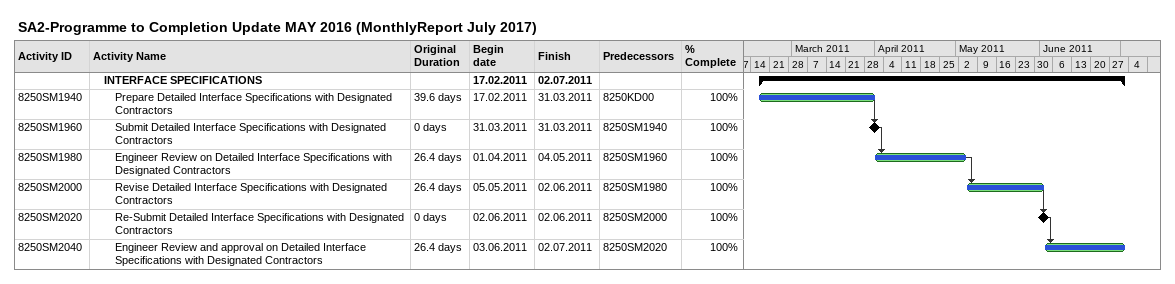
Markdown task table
SA2-Programme to Completion Update MAY 2016 (MonthlyReport July 2017)

| ID | Level | Task | Original duration | Start | Finish | Predecessors | % complete |
|---|---|---|---|---|---|---|---|
|  | 2 | **INTERFACE SPECIFICATIONS** |  | 2011-02-17 | 2011-07-02 |  |  |
| 8250SM1940 | 3 | Prepare Detailed Interface Specifications with Designated Contractors | 39.6d | 2011-02-17 | 2011-03-31 | 8250KD00 | 100 |
| 8250SM1960 | 3 | Submit Detailed Interface Specifications with Designated Contractors | 0d | 2011-03-31 | 2011-03-31 | 8250SM1940 | 100 |
| 8250SM1980 | 3 | Engineer Review on Detailed Interface Specifications with Designated Contractors | 26.4d | 2011-04-01 | 2011-05-04 | 8250SM1960 | 100 |
| 8250SM2000 | 3 | Revise Detailed Interface Specifications with Designated Contractors | 26.4d | 2011-05-05 | 2011-06-02 | 8250SM1980 | 100 |
| 8250SM2020 | 3 | Re-Submit Detailed Interface Specifications with Designated Contractors | 0d | 2011-06-02 | 2011-06-02 | 8250SM2000 | 100 |
| 8250SM2040 | 3 | Engineer Review and approval on Detailed Interface Specifications with Designated Contractors | 26.4d | 2011-06-03 | 2011-07-02 | 8250SM2020 | 100 |
